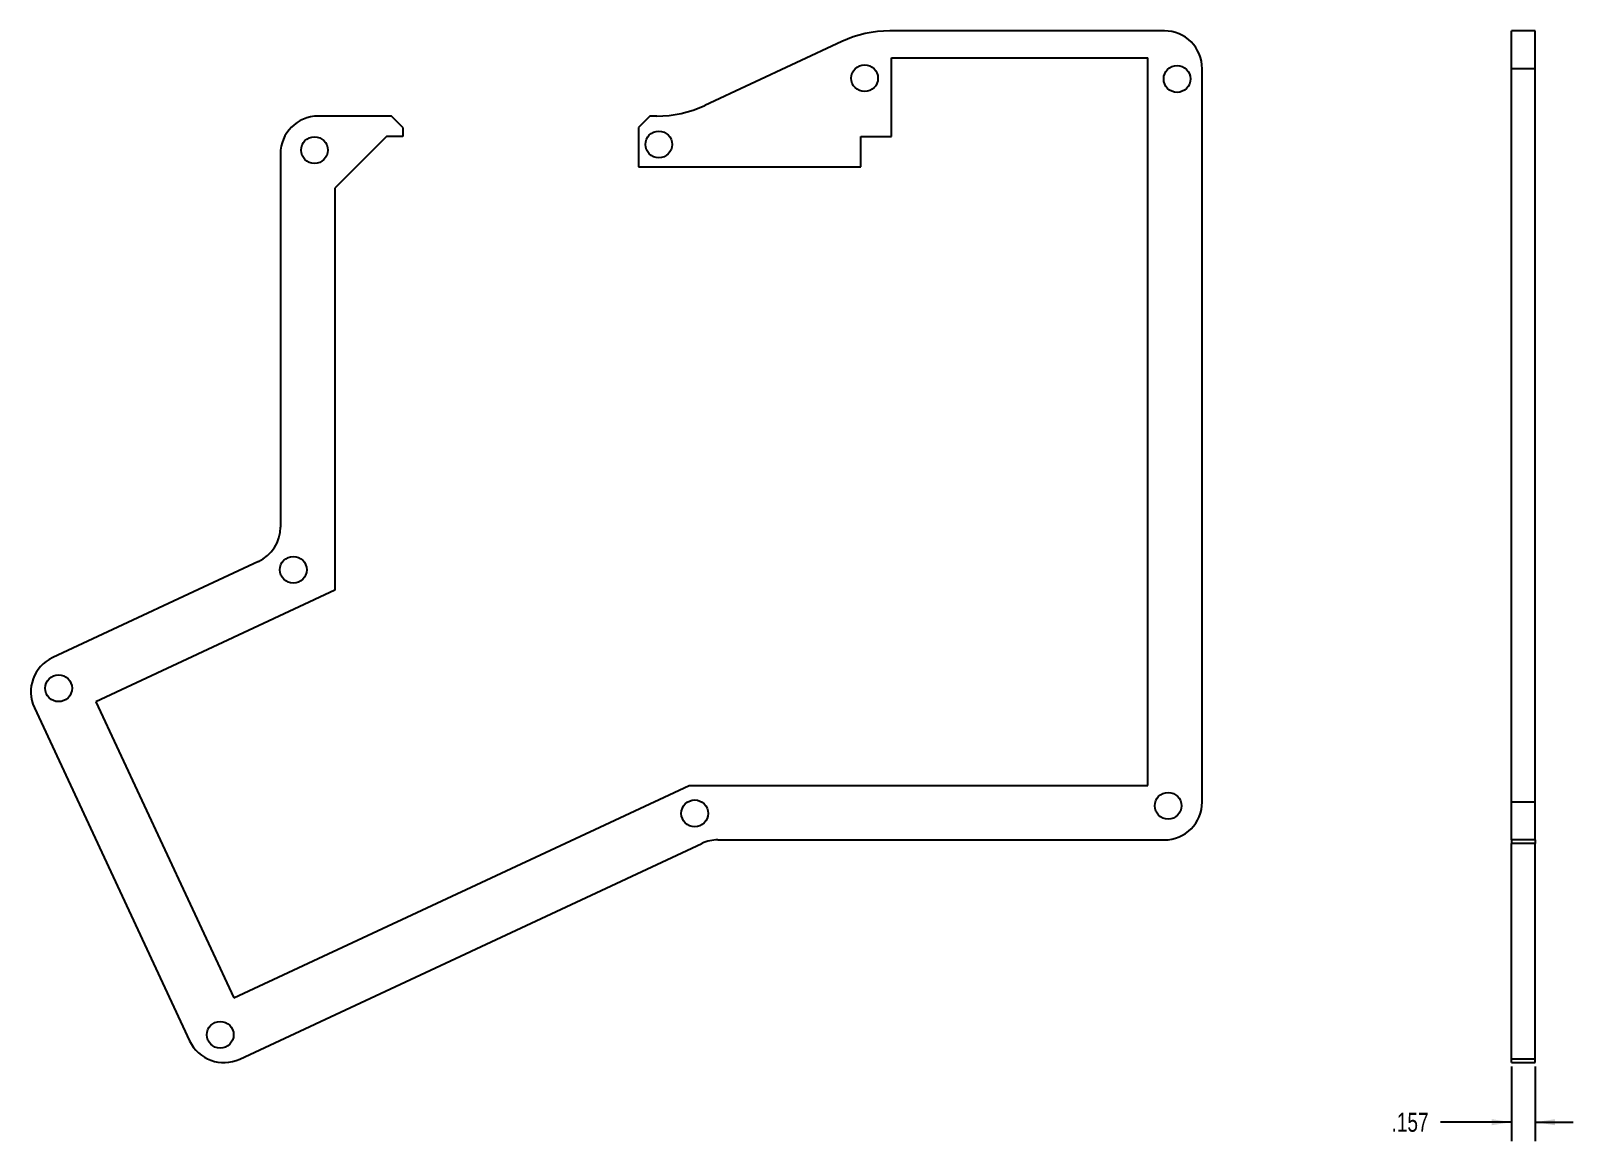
# Model space of a CAD drawing. Extents: x 4.3 to 14.4, y 1.6 to 9.
import ezdxf

# ---------------------------------------------------------------- set-up
doc = ezdxf.new("R2010")
doc.units = 0
doc.layers.get('0').update_dxf_attribs({"linetype": 'CONTINUOUS'})
doc.styles.add('SLDTEXTSTYLE0', font='TXT', dxfattribs={"width": 0.75})
doc.dimstyles.new('SLDDIMSTYLE0', dxfattribs={"dimtxt": 0.125, "dimasz": 0.13, "dimexe": 0, "dimexo": 0.0625, "dimgap": 0.03125, "dimtad": 0, "dimtih": 1, "dimtoh": 1, "dimdec": 3, "dimrnd": 1e-09, "dimzin": 12, "dimtxsty": 'SLDTEXTSTYLE0', "dimsah": 1, "dimcen": 0.09, "dimazin": 3, "dimtfac": 1, "dimtdec": 3, "dimtmove": 0, "dimatfit": 3, "dimtolj": 1, "dimtzin": 12})

# ---------------------------------------------------------------- blocks, each defined once
blk = doc.blocks.new('_D')
at = {"color": 7, "linetype": 'CONTINUOUS'}
for p, q in [((14.039, 2.131), (14.039, 1.639)), ((14.196, 2.131), (14.196, 1.639)), ((14.039, 1.764), (13.571, 1.764)), ((14.196, 1.764), (14.446, 1.764))]:
    blk.add_line(p, q, dxfattribs=at)
for points in [[(14.039, 1.764), (13.909, 1.784), (13.909, 1.744)], [(14.196, 1.764), (14.326, 1.744), (14.326, 1.784)]]:
    blk.add_solid(points, dxfattribs=at)
at = {"color": 7, "linetype": 'CONTINUOUS', "insert": (13.247, 1.826), "char_height": 0.125, "attachment_point": 1, "style": 'SLDTEXTSTYLE0'}
blk.add_mtext('.157', dxfattribs=at)

msp = doc.modelspace()

# ---------------------------------------------------------------- linework, layer by layer
at = {"color": 7, "linetype": 'CONTINUOUS'}
for p, q in [((11.7455, 8.9713), (9.9311, 8.9713)), ((14.1965, 8.9713), (14.039, 8.9713)), ((14.039, 8.7213), (14.039, 8.9713)), ((14.1965, 8.7213), (14.1965, 8.9713)), ((9.6142, 8.9011), (8.7086, 8.4788)), ((9.9424, 8.2736), (9.9424, 8.7938)), ((9.9424, 8.7938), (11.6354, 8.7938)), ((11.6354, 3.9885), (11.6354, 8.7938)), ((11.9955, 3.8785), (11.9955, 8.7213)), ((14.1965, 8.7213), (14.039, 8.7213)), ((14.039, 3.8785), (14.039, 8.7213)), ((14.1965, 3.8785), (14.1965, 8.7213)), ((6.6401, 8.4086), (6.1554, 8.4086)), ((6.7151, 8.3336), (6.6401, 8.4086)), ((8.3454, 8.4086), (8.2704, 8.3336)), ((8.3917, 8.4086), (8.3454, 8.4086)), ((6.6057, 8.2736), (6.2654, 7.9333)), ((6.7151, 8.2736), (6.6057, 8.2736)), ((6.7151, 8.3336), (6.7151, 8.2736)), ((8.2704, 8.3336), (8.2704, 8.0736)), ((9.7404, 8.0736), (9.7404, 8.2736)), ((9.7404, 8.2736), (9.9424, 8.2736)), ((5.9054, 8.1586), (5.9054, 5.6933)), ((8.2704, 8.0736), (9.7404, 8.0736)), ((6.2654, 7.9333), (6.2654, 5.2775)), ((5.7611, 5.4668), (4.4009, 4.8323)), ((6.2654, 5.2775), (4.686, 4.5405)), ((4.28, 4.5001), (5.3053, 2.3019)), ((4.686, 4.5405), (5.5985, 2.5849)), ((5.5985, 2.5849), (8.6062, 3.9885)), ((8.6062, 3.9885), (11.6354, 3.9885)), ((14.1965, 3.8785), (14.039, 3.8785)), ((14.039, 3.6285), (14.039, 3.8785)), ((14.1965, 3.6285), (14.1965, 3.8785)), ((5.6376, 2.1811), (8.6906, 3.6051)), ((8.7962, 3.6285), (11.7455, 3.6285)), ((14.1965, 3.6285), (14.039, 3.6285)), ((14.039, 3.6285), (14.039, 3.6051)), ((14.1965, 3.6051), (14.039, 3.6051)), ((14.039, 2.1811), (14.039, 3.6051)), ((14.1965, 3.6285), (14.1965, 3.6051)), ((14.1965, 2.1811), (14.1965, 3.6051)), ((14.1965, 2.1811), (14.039, 2.1811)), ((14.039, 2.1576), (14.039, 2.1811)), ((14.039, 2.1576), (14.1965, 2.1576)), ((14.1965, 2.1576), (14.1965, 2.1811))]:
    msp.add_line(p, q, dxfattribs=at)
for centre in [(9.7649, 8.6588), (11.8298, 8.6538), (6.1304, 8.1836), (8.4054, 8.2211), (5.9906, 5.4121), (4.4401, 4.6299), (8.6428, 3.8035), (11.7705, 3.8535), (5.5077, 2.3412)]:
    msp.add_circle(centre, 0.0885, dxfattribs=at)
for centre, radius, start, end in [((9.9311, 8.2213), 0.75, 90, 115), ((11.7455, 8.7213), 0.25, 0, 90), ((8.3917, 9.1586), 0.75, 270, 295), ((6.1554, 8.1586), 0.25, 90, 180), ((5.6554, 5.6933), 0.25, 295.00635, 0), ((4.5066, 4.6058), 0.25, 115.00635, 205.00635), ((11.7455, 3.8785), 0.25, 270, 0), ((8.7962, 3.3785), 0.25, 90, 115.00635), ((5.5319, 2.4076), 0.25, 205.00635, 295.00635)]:
    msp.add_arc(centre, radius, start, end, dxfattribs=at)

# ---------------------------------------------------------------- dimensions: what is measured, and where the dimension line sits
dim = msp.add_linear_dim(base=(14.03902, 1.76392), p1=(14.1965, 2.18105), p2=(14.03902, 2.18105), dimstyle='SLDDIMSTYLE0', dxfattribs=at)
dim.commit()
dim.dimension.update_dxf_attribs({"geometry": '_D', "text_midpoint": (13.4091, 1.76392), "dimtype": 160})

doc.saveas('drawing.dxf')
